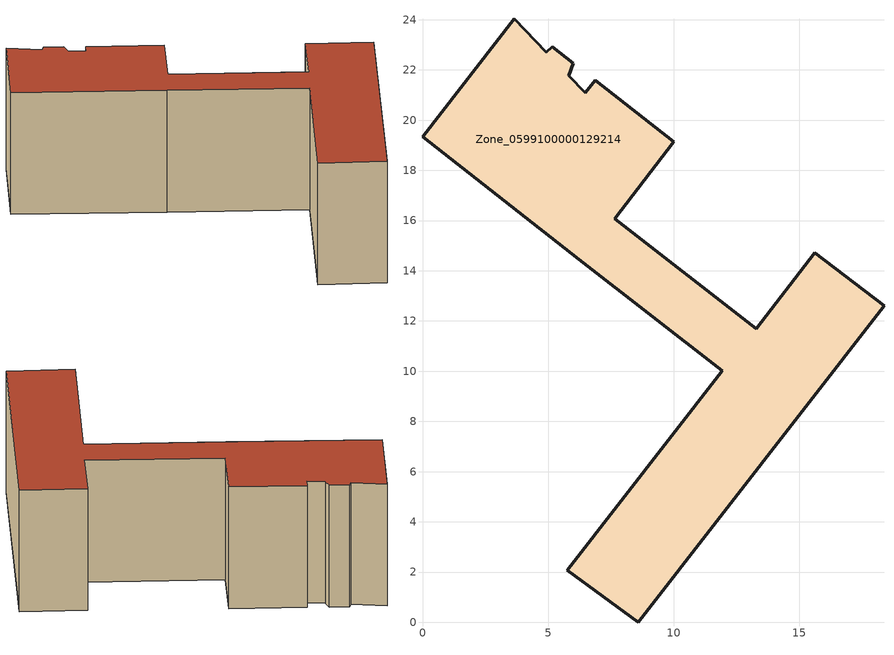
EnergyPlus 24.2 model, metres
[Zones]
Zone_0599100000129214
 floor ground (C_G): 5.83,21.77 6.48,21.09 6.88,21.58 10.01,19.13 7.65,16.07 13.3,11.7 15.62,14.71 18.38,12.61 8.6,0 5.77,2.08 11.94,10.01 6.23,14.45 0,19.34 3.66,24.04 4.93,22.71 5.18,22.91 6,22.27 z3.1
 wall outside (C_F): 11.94,10.01 5.77,2.08 8.6,0 18.38,12.61 15.62,14.71 13.3,11.7 7.65,16.07 10.01,19.13 6.88,21.58 6.48,21.09 5.83,21.77 6,22.27 5.18,22.91 4.93,22.71 3.66,24.04 0,19.34 6.23,14.45 11.94,10.01 z3.1:9.76
 roof outside (C_R): 6.48,21.09 5.83,21.77 6,22.27 5.18,22.91 4.93,22.71 3.66,24.04 0,19.34 6.23,14.45 11.94,10.01 5.77,2.08 8.6,0 18.38,12.61 15.62,14.71 13.3,11.7 7.65,16.07 10.01,19.13 6.88,21.58 z9.76
[BUILDING]
Pand.0599100000129214: North Axis=0; Terrain=City; Loads Convergence Tolerance Value=0.04; Temperature Convergence Tolerance Value=0.4; Solar Distribution=FullExterior; Maximum Number of Warmup Days=25; Minimum Number of Warmup Days=1
[Site:Location]
Rotterdam.The.Hague.AP_ZH_NLD Design_Conditions: Latitude=51.96; Longitude=4.45; Time Zone=1; Elevation=-4.5
[SITE:GROUNDTEMPERATURE:BUILDINGSURFACE]
18, 18, 18, 18, 18, 18, 18, 18, 18, 18, 18, 18
[MATERIAL] Thermal Absorptance=0.9; Solar Absorptance=0.7; Visible Absorptance=0.7
Name | Roughness | Thickness | Conductivity | Density | Specific Heat
G.TC.1946-1964 | MediumSmooth | 0.15 | 1 | 540 | 1210
F.TC.1946-1964 | Rough | 0.3 | 0.857143 | 1920 | 840
R.TC.1946-1964 | MediumRough | 0.2 | 0.235294 | 1500 | 1000
[CONSTRUCTION]
C_G: G.TC.1946-1964
C_F: F.TC.1946-1964
C_R: R.TC.1946-1964
[ZONE]
Zone_0599100000129214: Type=1; Multiplier=1; Ceiling Height=Autocalculate; Volume=Autocalculate; Floor Area=autocalculate; Part of Total Floor Area=Yes
[ZONEINFILTRATION:DESIGNFLOWRATE]
Infil_Zone_0599100000129214: Zone or ZoneList or Space or SpaceList=Zone_0599100000129214; Schedule=AlwaysOn; Design Flow Rate Calculation Method=Flow/Area; Flow Rate per Floor Area=0.003; Constant Term Coefficient=1; Temperature Term Coefficient=0; Velocity Term Coefficient=0; Velocity Squared Term Coefficient=0
[HVACTEMPLATE:ZONE:IDEALLOADSAIRSYSTEM]
Zone_0599100000129214: Maximum Heating Supply Air Temperature=50; Minimum Cooling Supply Air Temperature=13; Maximum Heating Supply Air Humidity Ratio=0.0156; Minimum Cooling Supply Air Humidity Ratio=0.0077; Heating Limit=NoLimit; Cooling Limit=NoLimit; Dehumidification Control Type=ConstantSensibleHeatRatio; Cooling Sensible Heat Ratio=0.7; Dehumidification Setpoint=60; Humidification Control Type=None; Humidification Setpoint=30; Outdoor Air Method=None; Outdoor Air Flow Rate per Person=0.00944; Outdoor Air Flow Rate per Zone Floor Area=0; Outdoor Air Flow Rate per Zone=0; Demand Controlled Ventilation Type=None; Outdoor Air Economizer Type=NoEconomizer; Heat Recovery Type=None; Sensible Heat Recovery Effectiveness=0.7; Latent Heat Recovery Effectiveness=0.65
[ZONECONTROL:THERMOSTAT]
ThermostatControl_Zone_0599100000129214: Zone or ZoneList=Zone_0599100000129214; Control Type Schedule=DualSetpointControlType; Control 1=Thermostat_Zone_0599100000129214; Temperature Difference Between Cutout And Setpoint=0
[THERMOSTATSETPOINT:DUALSETPOINT]
Thermostat_Zone_0599100000129214: Heating Setpoint Temperature Schedule=HeatingSetpoint_Zone_0599100000129214; Cooling Setpoint Temperature Schedule=CoolingSetpoint_Zone_0599100000129214
[SCHEDULE:COMPACT]
HeatingSetpoint_Zone_0599100000129214: Through: 12/31, For: AllDays, Until: 24:00, 21
CoolingSetpoint_Zone_0599100000129214: Through: 12/31, For: AllDays, Until: 24:00, 24
DualSetpointControlType: Through: 12/31, For: AllDays, Until: 24:00, 4
AlwaysOn: Through: 12/31, For: AllDays, Until: 24:00, 1
